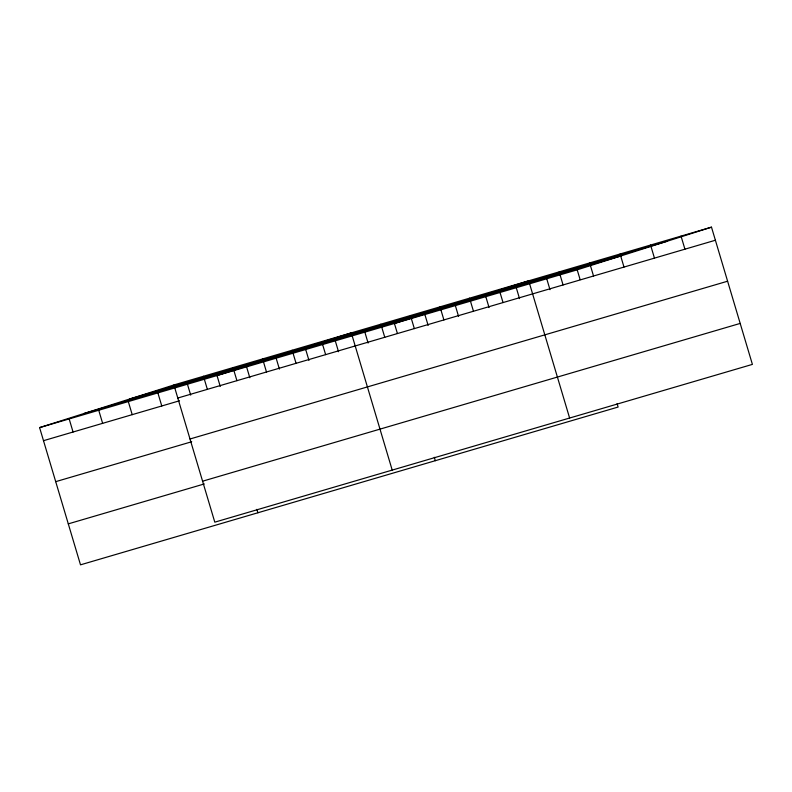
<?xml version="1.0" encoding="UTF-8"?>
<svg xmlns="http://www.w3.org/2000/svg" width="792" height="792" viewBox="0 0 792 792"><rect width="100%" height="100%" fill="white"/><g stroke="black" fill="none" stroke-linecap="round" stroke-linejoin="round"><path stroke-width="1.19" d="M617.097 403.633L618.106 407.048L80.507 564.835L39.6 427.611L173.894 384.952L711.493 227.165L752.4 364.389L214.8 522.166L173.894 384.952M39.6 427.611L577.2 269.834L711.493 227.165M129.571 399.029L667.181 241.253M83.912 413.533L621.522 255.757M177.784 398.029L715.394 240.243M43.501 440.689L179.517 400.772M190.001 438.996L727.601 281.209M55.707 481.655L191.723 441.738M202.584 481.199L740.183 323.423M68.29 523.868L204.306 483.942M681.031 236.115L684.932 249.193M650.569 245.055L654.459 258.133M620.096 253.994L623.997 267.072M589.634 262.934L593.535 276.012M577.2 269.834L580.13 279.645M559.172 271.874L563.072 284.952M546.737 278.774L549.985 289.674M569.616 418.037L528.709 280.813L394.416 323.483L397.346 333.283M516.275 287.714L519.522 298.614M499.138 289.496L503.039 302.574M485.813 296.653L489.06 307.553M469.567 298.168L473.467 311.246M455.351 305.593L458.598 316.493M440.005 306.851L443.906 319.928M424.888 314.533L428.135 325.433M410.434 315.523L414.335 328.601M434.303 457.281L435.323 460.697M380.863 324.205L384.763 337.283M364.855 332.155L368.102 343.055M392.208 470.102L351.302 332.878L217.008 375.547L220.255 386.447M335.283 340.837L338.53 351.727M321.73 341.56L325.631 354.638M305.712 349.51L308.959 360.409M292.159 350.232L296.06 363.31M276.151 358.192L279.398 369.092M262.598 358.915L266.488 371.993M246.579 366.864L249.826 377.764M233.026 367.597L236.927 380.675M256.895 509.345L257.915 512.761M203.455 376.269L207.355 389.347M187.437 384.219L190.694 395.119M157.875 392.901L161.776 405.979M128.304 401.574L132.205 414.652M98.733 410.256L102.633 423.334M69.171 418.938L73.062 432.016"/></g></svg>
